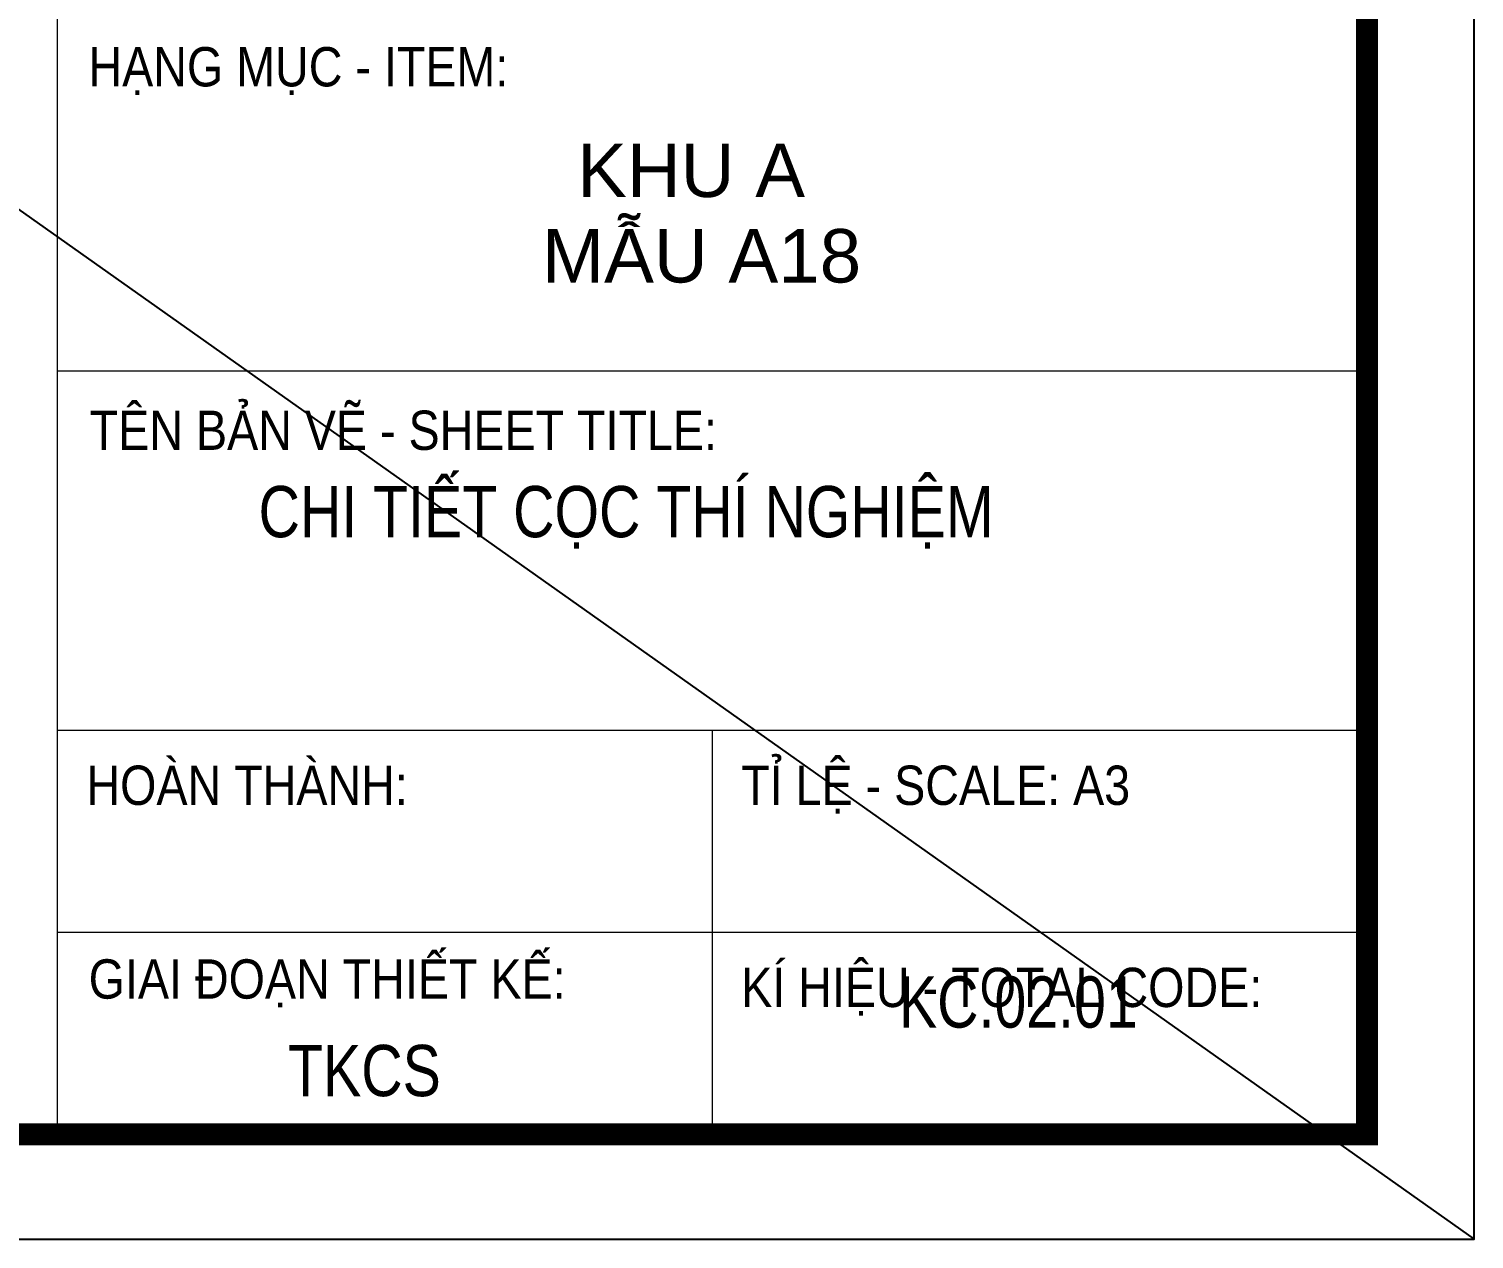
# Model space of a CAD drawing. Header units: millimetres. Extents: x -121190 to 167528, y -50070 to 22631.
# Drawn here: x -37939 to -27189, y -27922 to -18923 of the extents above; entities that cross this region are included whole.
import ezdxf
from ezdxf.enums import TextEntityAlignment as Align

# ---------------------------------------------------------------- set-up
doc = ezdxf.new("R2010")
doc.units = ezdxf.units.MM
doc.header["$MEASUREMENT"] = 0
doc.layers.get('DEFPOINTS').update_dxf_attribs({"color": 87})
doc.layers.add('06.TEXT', color=2, linetype='Continuous')
for name, color, linetype, lineweight in [('KHUNGTEN', 7, 'Continuous', 20), ('Xref khung ten  A3 TKCS$0$A-KY HIEU', 34, 'Continuous', 20), ('Xref khung ten  A3 TKCS$0$A-TEXT', 9, 'Continuous', 18)]:
    doc.layers.add(name, color=color, linetype=linetype, lineweight=lineweight)
doc.styles.add('ARIAL', font='arial.ttf', dxfattribs={"width": 0.6})
doc.styles.add('Xref khung ten  A3 TKCS$0$A1-arial', font='arial.ttf', dxfattribs={"width": 0.8})
doc.styles.add('Xref khung ten  A3 TKCS$0$AA - Arial - Regular', font='arial.ttf', dxfattribs={"height": 250})
doc.styles.add('Xref khung ten  A3 TKCS$0$ARIAL', font='arial.ttf')

# ---------------------------------------------------------------- blocks, each defined once
blk = doc.blocks.new('Xref khung ten  A3 TKCS')
at = {"layer": 'DEFPOINTS', "color": 125}
blk.add_lwpolyline([(-57730.367, -13938.757), (-57310.367, -13938.757), (-57310.367, -13641.757), (-57730.367, -13641.757)], close=True, dxfattribs=at)
at = {"layer": 'Xref khung ten  A3 TKCS$0$A-KY HIEU', "color": 0}
for p, q in [((-57376.705, -13646.66), (-57376.705, -13933.853)), ((-57376.705, -13898.111), (-57315.382, -13898.111)), ((-57376.705, -13914.931), (-57315.382, -13914.931)), ((-57346.043, -13914.931), (-57346.043, -13933.853)), ((-57376.705, -13924.392), (-57315.382, -13924.392))]:
    blk.add_line(p, q, dxfattribs=at)
at = {"layer": 'Xref khung ten  A3 TKCS$0$A-KY HIEU', "color": 0, "const_width": 1.022}
blk.add_lwpolyline([(-57716.022, -13933.853), (-57716.022, -13646.66), (-57315.382, -13646.66), (-57315.382, -13933.853)], close=True, dxfattribs=at)
at = {"layer": 'Xref khung ten  A3 TKCS$0$A-TEXT', "style": 'Xref khung ten  A3 TKCS$0$ARIAL', "width": 0.85}
for s, p in [('HẠNG MỤC - ITEM:', (-57375.247, -13883.886)), ('TÊN BẢN VẼ - SHEET TITLE:', (-57375.188, -13900.9)), ('GIAI ĐOẠN THIẾT KẾ:', (-57375.236, -13926.583))]:
    blk.add_text(s, height=1.83967, dxfattribs=at).set_placement(p, align=Align.MIDDLE_LEFT)
at = {"layer": 'Xref khung ten  A3 TKCS$0$A-TEXT', "style": 'Xref khung ten  A3 TKCS$0$AA - Arial - Regular'}
for s, p in [('KHU A', (-57347.031, -13888.734)), ('MẪU A18', (-57346.538, -13892.734))]:
    blk.add_text(s, height=2.5, dxfattribs=at).set_placement(p, align=Align.MIDDLE_CENTER)
at = {"layer": 'Xref khung ten  A3 TKCS$0$A-TEXT', "style": 'Xref khung ten  A3 TKCS$0$ARIAL', "width": 0.85}
for s, p in [('TỈ LỆ - SCALE: A3', (-57344.682, -13918.435)), ('HOÀN THÀNH:', (-57375.343, -13918.435)), ('KÍ HIỆU - TOTAL CODE:', (-57344.682, -13927.896))]:
    blk.add_text(s, height=1.83967, dxfattribs=at).set_placement(p)
at = {"layer": 'Xref khung ten  A3 TKCS$0$A-TEXT', "color": 6, "style": 'Xref khung ten  A3 TKCS$0$A1-arial', "width": 0.8}
blk.add_text('TKCS', height=2.4, dxfattribs=at).set_placement((-57365.901, -13932.068))

msp = doc.modelspace()

# ---------------------------------------------------------------- linework, layer by layer
at = {"layer": 'DEFPOINTS', "color": 6}
msp.add_line((-93914.9, 19262.8), (-27188.8, -27922.1), dxfattribs=at)

# ---------------------------------------------------------------- block references
at = {"layer": 'KHUNGTEN', "xscale": 158.87156525576, "yscale": 158.87156525576, "zscale": 158.87156525576}
msp.add_blockref('Xref khung ten  A3 TKCS', (9077798.9, 2186550), dxfattribs=at)

# ---------------------------------------------------------------- texts
at = {"layer": '06.TEXT', "color": 4, "style": 'ARIAL', "width": 0.8}
for s, height, p in [('CHI TIẾT CỌC THÍ NGHIỆM', 381.292, (-36231.1, -22703.4)), ('KC.02.01', 381.29, (-31467.4, -26349.7))]:
    msp.add_text(s, height=height, dxfattribs=at).set_placement(p)

doc.saveas('drawing.dxf')
